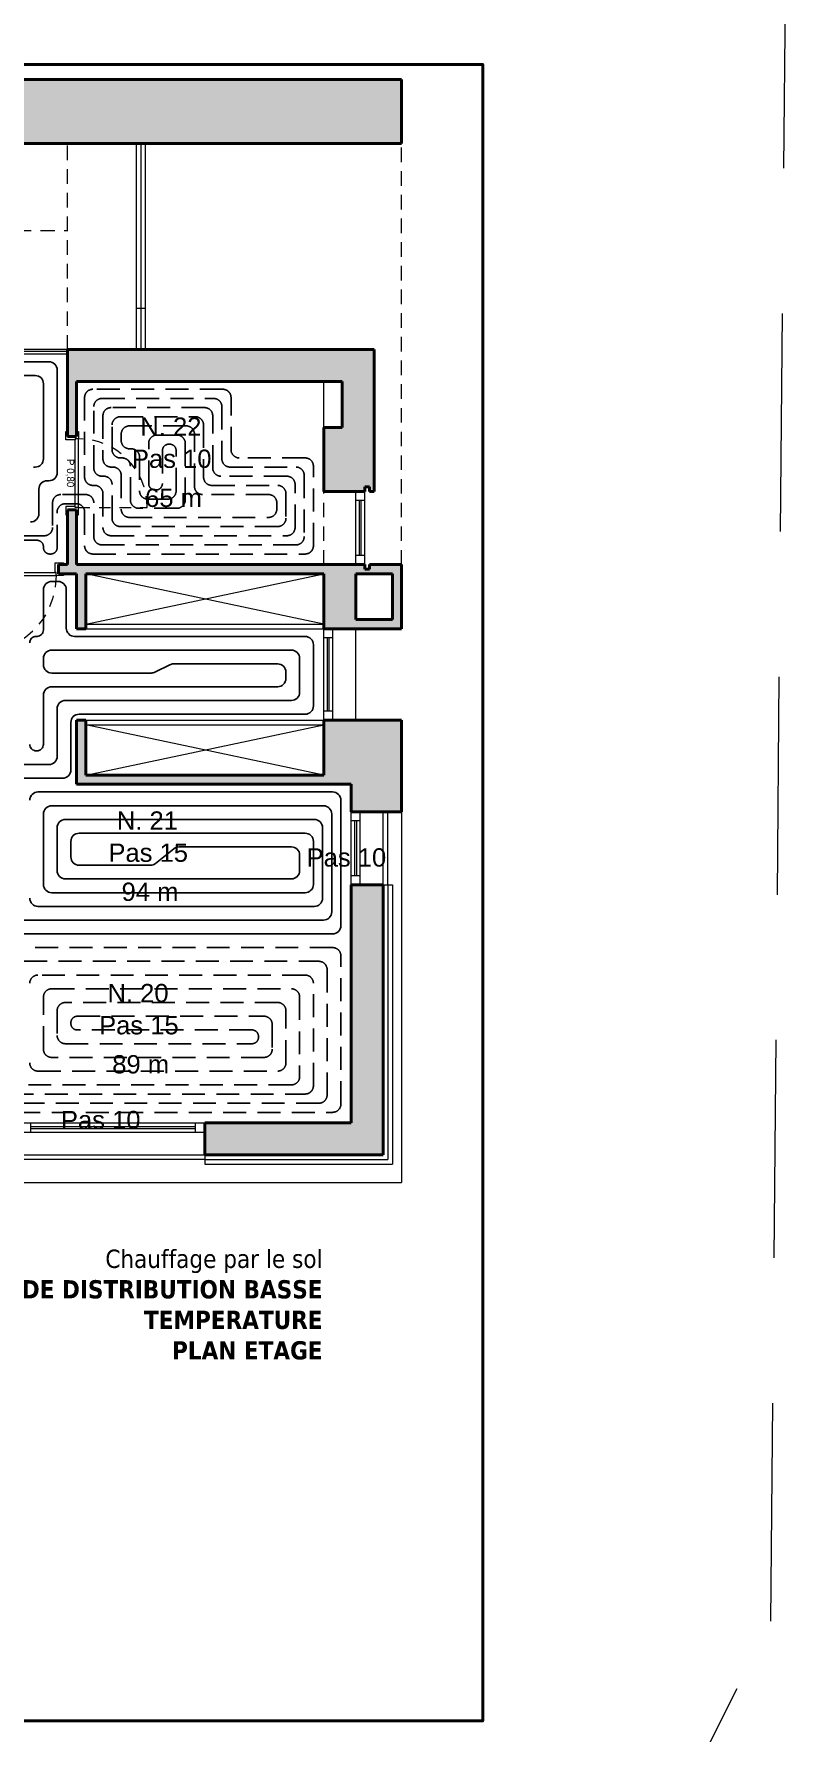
# Model space of a CAD drawing. Header units: millimetres. Extents: x 898 to 1196, y 229 to 443.
# Drawn here: x 1169.25 to 1177.49, y 336.93 to 355.48 of the extents above; entities that cross this region are included whole.
import ezdxf

# ---------------------------------------------------------------- set-up
doc = ezdxf.new("R2010")
doc.units = ezdxf.units.MM
for name, pattern in [('DASHED2', [0.375, 0.25, -0.125]), ('HIDDEN', [0.375, 0.25, -0.125]), ('HIDDEN2', [4.7625, 3.175, -1.5875]), ('Projeté', [3.96875, 2.38125, -1.5875]), ('TRATTEGGIATA', [0.75, 0.5, -0.25])]:
    doc.linetypes.add(name, pattern=pattern)
doc.layers.get('0').update_dxf_attribs({"color": 41})
doc.layers.get('DEFPOINTS').update_dxf_attribs({"color": 53})
for name, color, linetype in [('02-mandata', 1, 'Continuous'), ('Texte', 2, 'Continuous'), ('TEXTE CH SOL', 7, 'Continuous')]:
    doc.layers.add(name, color=color, linetype=linetype)
for name, color, linetype, lineweight in [('03-ritorno', 5, 'TRATTEGGIATA', 25), ('A-FLOR-OVHD', 1, 'Projeté', 18), ('AN-Textes', 5, 'Continuous', 13), ('p allége', 1, 'Continuous', 20), ('p caché', 3, 'HIDDEN2', 20), ('p hachure', 253, 'Continuous', 15), ('p menuiserie', 5, 'Continuous', 20), ('p mur', 7, 'Continuous', 40), ('p symbole', 6, 'Continuous', 20)]:
    doc.layers.add(name, color=color, linetype=linetype, lineweight=lineweight)
doc.styles.add('sansserif', font='SANSS___.TTF', dxfattribs={"width": 0.7})
doc.dimstyles.new('ISO-25', dxfattribs={"dimtxt": 2.5, "dimasz": 2.5, "dimexe": 1.25, "dimexo": 0.625, "dimtad": 1, "dimtxsty": 'Standard', "dimcen": 2.5, "dimadec": 0, "dimazin": 0, "dimtfac": 1, "dimtmove": 0, "dimatfit": 3, "dimfxl": 1, "dimarcsym": 0})

# ---------------------------------------------------------------- blocks, each defined once
blk = doc.blocks.new('*U29')
at = {"layer": 'p menuiserie'}
for p, q in [((2, 0), (0, 0)), ((2, -0.1), (0, -0.1)), ((0.1, 0), (0.1, -0.1)), ((1.9, -0.04), (0.1, -0.04)), ((1.9, -0.06), (0.1, -0.06)), ((1.9, 0), (1.9, -0.1))]:
    blk.add_line(p, q, dxfattribs=at)
blk = doc.blocks.new('*U30')
at = {"layer": 'p menuiserie'}
for p, q in [((0.8, 0), (0, 0)), ((0.8, -0.1), (0, -0.1)), ((0.1, 0), (0.1, -0.1)), ((0.7, -0.04), (0.1, -0.04)), ((0.7, -0.06), (0.1, -0.06)), ((0.7, 0), (0.7, -0.1))]:
    blk.add_line(p, q, dxfattribs=at)
blk = doc.blocks.new('*U31')
at = {"layer": 'p menuiserie'}
for p, q in [((1, 0), (0, 0)), ((1, -0.1), (0, -0.1)), ((0.1, 0), (0.1, -0.1)), ((0.9, -0.04), (0.1, -0.04)), ((0.9, -0.06), (0.1, -0.06)), ((0.9, 0), (0.9, -0.1))]:
    blk.add_line(p, q, dxfattribs=at)
blk = doc.blocks.new('*U32')
at = {"layer": 'p menuiserie'}
for p, q in [((0.8, 0), (0, 0)), ((0.8, -0.1), (0, -0.1)), ((0.1, 0), (0.1, -0.1)), ((0.7, -0.04), (0.1, -0.04)), ((0.7, -0.06), (0.1, -0.06)), ((0.7, 0), (0.7, -0.1))]:
    blk.add_line(p, q, dxfattribs=at)
blk = doc.blocks.new('*D83')
at = {"layer": 'DEFPOINTS', "color": 0, "transparency": 16777216}
for p in [(-0.475, 0.002), (-0.475, -0.04), (0.425, -0.04)]:
    blk.add_point(p, dxfattribs=at)
at = {"layer": 'AN-Textes', "color": 0, "transparency": 16777216, "insert": (-0.025, 0.059), "char_height": 0.08, "attachment_point": 5}
blk.add_mtext('P 0,90', dxfattribs=at)
blk = doc.blocks.new('_None')
blk = doc.blocks.new('*D93')
at = {"layer": 'DEFPOINTS', "color": 0, "transparency": 16777216}
for p in [(-0.375, 0.04), (0.425, 0.04), (-0.375, -0.002)]:
    blk.add_point(p, dxfattribs=at)
at = {"layer": 'AN-Textes', "color": 0, "transparency": 16777216, "insert": (0.025, -0.059), "char_height": 0.08, "attachment_point": 5}
blk.add_mtext('P 0,80', dxfattribs=at)
blk = doc.blocks.new('*U82')
for p, q in [((-0.53, 0.085), (-0.475, 0.085)), ((-0.475, 0.085), (-0.475, -0.015)), ((0.4, 0), (-0.45, 0)), ((0.425, 0.085), (0.425, -0.015)), ((0.48, 0.085), (0.425, 0.085)), ((-0.53, -0.015), (-0.475, -0.015)), ((0.4, -0.035), (-0.45, -0.035)), ((0.48, -0.015), (0.425, -0.015))]:
    blk.add_line(p, q)
at = {"linetype": 'HIDDEN', "ltscale": 0.5}
blk.add_line((0.4, -0.035), (0.4, -0.885), dxfattribs=at)
for points in [[(-0.53, -0.015), (-0.53, -0.035), (-0.46, -0.035), (-0.46, -0.035), (-0.45, -0.035), (-0.45, 0), (-0.44, 0), (-0.44, 0.05), (-0.44, 0.05), (-0.44, 0.085), (-0.44, 0.085), (-0.44, 0.105), (-0.53, 0.105), (-0.53, 0.085)], [(0.48, -0.015), (0.48, -0.035), (0.41, -0.035), (0.41, -0.035), (0.4, -0.035), (0.4, 0), (0.39, 0), (0.39, 0.05), (0.39, 0.05), (0.39, 0.085), (0.39, 0.085), (0.39, 0.105), (0.48, 0.105), (0.48, 0.085)]]:
    blk.add_lwpolyline(points)
blk.add_arc((0.4, -0.035), 0.85, 180, 270, dxfattribs=at)
at = {"layer": 'AN-Textes'}
dim = blk.add_linear_dim(base=(-0.475, 0.002), p1=(0.425, -0.04), p2=(-0.475, -0.04), angle=180, text='P <>', dimstyle='ISO-25', override={"dimtxt": 0.08, "dimasz": 0.02, "dimexe": 0.6, "dimexo": 0, "dimgap": 0.01, "dimtad": 2, "dimjust": 0, "dimzin": 0, "dimblk1": 'None', "dimblk2": 'None', "dimsah": 1, "dimse1": 1, "dimse2": 1, "dimsd1": 1, "dimsd2": 1, "dimtix": 1, "dimtmove": 2}, dxfattribs=at)
dim.commit()
dim.dimension.update_dxf_attribs({"geometry": '*D83', "text_midpoint": (-0.025, 0.059)})
blk = doc.blocks.new('*U92')
at = {"linetype": 'HIDDEN', "ltscale": 0.5}
blk.add_line((0.4, 0.035), (0.4, 0.785), dxfattribs=at)
for p, q in [((-0.43, 0.015), (-0.375, 0.015)), ((-0.375, -0.085), (-0.375, 0.015)), ((0.4, 0.035), (-0.35, 0.035)), ((0.4, 0), (-0.35, 0)), ((0.425, -0.085), (0.425, 0.015)), ((0.48, 0.015), (0.425, 0.015)), ((-0.43, -0.085), (-0.375, -0.085)), ((0.48, -0.085), (0.425, -0.085))]:
    blk.add_line(p, q)
for points in [[(-0.43, 0.015), (-0.43, 0.035), (-0.36, 0.035), (-0.36, 0.035), (-0.35, 0.035), (-0.35, 0), (-0.34, 0), (-0.34, -0.05), (-0.34, -0.05), (-0.34, -0.085), (-0.34, -0.085), (-0.34, -0.105), (-0.43, -0.105), (-0.43, -0.085)], [(0.48, 0.015), (0.48, 0.035), (0.41, 0.035), (0.41, 0.035), (0.4, 0.035), (0.4, 0), (0.39, 0), (0.39, -0.05), (0.39, -0.05), (0.39, -0.085), (0.39, -0.085), (0.39, -0.105), (0.48, -0.105), (0.48, -0.085)]]:
    blk.add_lwpolyline(points)
blk.add_arc((0.4, 0.035), 0.75, 90, 180, dxfattribs=at)
at = {"layer": 'AN-Textes'}
dim = blk.add_linear_dim(base=(-0.375, -0.002), p1=(0.425, 0.04), p2=(-0.375, 0.04), angle=180, text='P <>', dimstyle='ISO-25', override={"dimtxt": 0.08, "dimasz": 0.02, "dimexe": 0.6, "dimexo": 0, "dimgap": 0.01, "dimtad": 2, "dimjust": 0, "dimzin": 0, "dimblk1": 'None', "dimblk2": 'None', "dimsah": 1, "dimse1": 1, "dimse2": 1, "dimsd1": 1, "dimsd2": 1, "dimtix": 1, "dimtmove": 2}, dxfattribs=at)
dim.commit()
dim.dimension.update_dxf_attribs({"geometry": '*D93', "text_midpoint": (0.025, -0.059)})

msp = doc.modelspace()

# ---------------------------------------------------------------- hatches: boundary and pattern name
at = {"layer": 'p hachure', "transparency": 33554559}
h = msp.add_hatch(color=256, dxfattribs=at)
h.dxf.hatch_style = 1
h.paths.add_polyline_path([(1168.063, 354.634), (1168.013, 354.634), (1168.013, 354.284), (1173.263, 354.284), (1173.263, 354.984), (1168.013, 354.984), (1168.013, 354.684), (1168.063, 354.684)])
h = msp.add_hatch(color=256, dxfattribs=at)
h.dxf.hatch_style = 1
h.paths.add_polyline_path([(1172.913, 350.534), (1172.913, 350.484), (1172.963, 350.484), (1172.963, 352.034), (1169.613, 352.034), (1169.613, 351.084), (1169.713, 351.084), (1169.713, 351.684), (1172.613, 351.684), (1172.613, 351.184), (1172.413, 351.184), (1172.413, 350.484), (1172.863, 350.484), (1172.863, 350.534)])
h = msp.add_hatch(color=256, dxfattribs=at)
h.dxf.hatch_style = 1
h.paths.add_polyline_path([(1172.913, 349.634), (1172.913, 349.684), (1173.263, 349.684), (1173.263, 348.984), (1172.413, 348.984), (1172.413, 349.584), (1169.813, 349.584), (1169.813, 348.984), (1169.713, 348.984), (1169.713, 349.584), (1169.513, 349.584), (1169.513, 349.684), (1169.613, 349.684), (1169.613, 350.284), (1169.713, 350.284), (1169.713, 349.684), (1172.863, 349.684), (1172.863, 349.634)])
h.paths.add_polyline_path([(1172.763, 349.084), (1172.763, 349.584), (1173.163, 349.584), (1173.163, 349.084)], flags=16)
h = msp.add_hatch(color=256, dxfattribs=at)
h.dxf.hatch_style = 1
h.paths.add_polyline_path([(1169.713, 347.984), (1169.713, 347.284), (1172.713, 347.284), (1172.713, 346.984), (1173.263, 346.984), (1173.263, 347.984), (1172.413, 347.984), (1172.413, 347.384), (1169.813, 347.384), (1169.813, 347.984)])
h = msp.add_hatch(color=256, dxfattribs=at)
h.dxf.hatch_style = 1
h.paths.add_polyline_path([(1171.113, 343.234), (1173.063, 343.234), (1173.063, 346.184), (1172.713, 346.184), (1172.713, 343.584), (1171.113, 343.584)])

# ---------------------------------------------------------------- linework, layer by layer
at = {"layer": '02-mandata'}
for points in [[(1169.21, 350.15, 0.414214), (1169.3, 350.24), (1169.3, 350.51, -0.414214), (1169.39, 350.6), (1169.41, 350.6, 0.414214), (1169.5, 350.69), (1169.5, 351.81, 0.414214), (1169.41, 351.9), (1161.69, 351.9, 0.414214)], [(1162.19, 351.75), (1169.26, 351.75, -0.414214), (1169.35, 351.66), (1169.35, 350.84, -0.414214), (1169.26, 350.75), (1169.24, 350.75, 0.414214)], [(1169.14, 347.35), (1169.56, 347.35, 0.414214), (1169.65, 347.44), (1169.65, 347.96, -0.414214), (1169.74, 348.05), (1172.21, 348.05, 0.414214), (1172.3, 348.14), (1172.3, 348.81, 0.414214), (1172.21, 348.9), (1169.69, 348.9, -0.414214), (1169.6, 348.99), (1169.6, 349.41, 0.414214), (1169.51, 349.5), (1169.44, 349.5, 0.414214), (1169.35, 349.41), (1169.35, 349.2), (1169.35, 348.97, -0.414214), (1169.28, 348.9), (1169.27, 348.9, 0.414214), (1169.2, 348.83)], [(1169.2, 347.72, 0.414214), (1169.27, 347.65), (1169.28, 347.65, 0.414214), (1169.35, 347.72), (1169.35, 348.26, -0.414214), (1169.44, 348.35), (1171.91, 348.35, 0.414214), (1172, 348.44), (1172, 348.51, 0.414214), (1171.91, 348.6), (1170.771, 348.6, 0.116434), (1170.731, 348.59), (1170.569, 348.51, -0.116434), (1170.529, 348.5), (1169.44, 348.5, -0.414214), (1169.35, 348.59), (1169.35, 348.66, -0.414214), (1169.44, 348.75), (1172.06, 348.75, -0.414214), (1172.15, 348.66), (1172.15, 348.29, -0.414214), (1172.06, 348.2), (1169.59, 348.2, 0.414214), (1169.5, 348.11), (1169.5, 347.59, -0.414214), (1169.41, 347.5), (1169.14, 347.5, -0.414214)], [(1168.99, 345.65), (1172.51, 345.65, 0.414214), (1172.6, 345.74), (1172.6, 347.11, 0.414214), (1172.51, 347.2), (1169.29, 347.2, 0.414214), (1169.2, 347.11)], [(1169.2, 346.04, 0.414214), (1169.29, 345.95), (1172.31, 345.95, 0.414214), (1172.4, 346.04), (1172.4, 346.81, 0.414214), (1172.31, 346.9), (1169.59, 346.9, 0.414214), (1169.5, 346.81), (1169.5, 346.34, 0.414214), (1169.59, 346.25), (1172.06, 346.25, 0.414214), (1172.15, 346.34), (1172.15, 346.51, 0.414214), (1172.06, 346.6), (1170.832, 346.6, 0.170304), (1170.775, 346.58), (1170.575, 346.42, -0.170304), (1170.518, 346.4), (1169.74, 346.4, -0.414214), (1169.65, 346.49), (1169.65, 346.66, -0.414214), (1169.74, 346.75), (1172.21, 346.75, -0.414214), (1172.3, 346.66), (1172.3, 346.19, -0.414214), (1172.21, 346.1), (1169.44, 346.1, -0.414214), (1169.35, 346.19), (1169.35, 346.96, -0.414214), (1169.44, 347.05), (1172.41, 347.05, -0.414214), (1172.5, 346.96), (1172.5, 345.89, -0.414214), (1172.41, 345.8), (1169.14, 345.8, -0.414214)]]:
    msp.add_lwpolyline(points, format="xyb", dxfattribs=at)
at = {"layer": '03-ritorno', "color": 5, "linetype": 'DASHED2'}
for points in [[(1168.29, 349.95), (1169.28, 349.95, -0.414214), (1169.35, 349.88), (1169.35, 349.87, 0.414214), (1169.42, 349.8), (1169.43, 349.8, 0.414214), (1169.5, 349.87), (1169.5, 350.26, -0.414214), (1169.59, 350.35), (1169.71, 350.35, -0.414214), (1169.8, 350.26), (1169.8, 349.89, 0.414214), (1169.89, 349.8), (1172.21, 349.8, 0.414214), (1172.3, 349.89), (1172.3, 350.76, 0.414214), (1172.21, 350.85), (1171.49, 350.85, -0.414214), (1171.4, 350.94), (1171.4, 351.51, 0.414214), (1171.31, 351.6), (1169.89, 351.6, 0.414214), (1169.8, 351.51), (1169.8, 350.64, 0.414214), (1169.89, 350.55), (1169.91, 350.55, -0.414214), (1170, 350.46), (1170, 350.09, 0.414214), (1170.09, 350), (1172.01, 350, 0.414214), (1172.1, 350.09), (1172.1, 350.56, 0.414214), (1172.01, 350.65), (1171.29, 350.65, -0.414214), (1171.2, 350.74), (1171.2, 351.31, 0.414214), (1171.11, 351.4), (1170.09, 351.4, 0.414214), (1170, 351.31), (1170, 350.84, 0.414214), (1170.09, 350.75), (1170.11, 350.75, -0.414214), (1170.2, 350.66), (1170.2, 350.29, 0.414214), (1170.29, 350.2), (1171.81, 350.2, 0.414214), (1171.9, 350.29), (1171.9, 350.36, 0.414214), (1171.81, 350.45), (1171.09, 350.45, -0.414214), (1171, 350.54), (1171, 351.11, 0.414214), (1170.91, 351.2), (1170.29, 351.2, 0.414214), (1170.2, 351.11), (1170.2, 351.04, 0.414214), (1170.29, 350.95), (1170.31, 350.95, -0.414214), (1170.4, 350.86), (1170.4, 350.49, 0.414214), (1170.49, 350.4), (1170.71, 350.4, 0.414214), (1170.8, 350.49), (1170.8, 350.93, 0.414214), (1170.73, 351), (1170.72, 351, 0.414214), (1170.65, 350.93), (1170.65, 350.57, -0.414214), (1170.58, 350.5), (1170.57, 350.5, -0.414214), (1170.5, 350.57), (1170.5, 351.01, -0.414214), (1170.59, 351.1), (1170.81, 351.1, -0.414214), (1170.9, 351.01), (1170.9, 350.39, -0.414214), (1170.81, 350.3), (1170.39, 350.3, -0.414214), (1170.3, 350.39), (1170.3, 350.76, 0.414214), (1170.21, 350.85), (1170.19, 350.85, -0.414214), (1170.1, 350.94), (1170.1, 351.21, -0.414214), (1170.19, 351.3), (1171.01, 351.3, -0.414214), (1171.1, 351.21), (1171.1, 350.64, 0.414214), (1171.19, 350.55), (1171.91, 350.55, -0.414214), (1172, 350.46), (1172, 350.19, -0.414214), (1171.91, 350.1), (1170.19, 350.1, -0.414214), (1170.1, 350.19), (1170.1, 350.56, 0.414214), (1170.01, 350.65), (1169.99, 350.65, -0.414214), (1169.9, 350.74), (1169.9, 351.41, -0.414214), (1169.99, 351.5), (1171.21, 351.5, -0.414214), (1171.3, 351.41), (1171.3, 350.84, 0.414214), (1171.39, 350.75), (1172.11, 350.75, -0.414214), (1172.2, 350.66), (1172.2, 349.99, -0.414214), (1172.11, 349.9), (1169.99, 349.9, -0.414214), (1169.9, 349.99), (1169.9, 350.36, 0.414214), (1169.81, 350.45), (1169.54, 350.45, 0.414214), (1169.45, 350.36), (1169.45, 350.09, -0.414214), (1169.36, 350), (1168.34, 350, -0.414214)], [(1168.69, 343.7), (1172.51, 343.7, 0.414214), (1172.6, 343.79), (1172.6, 345.41, 0.414214), (1172.51, 345.5), (1168.99, 345.5, 0.414214)], [(1169.14, 345.35), (1172.36, 345.35, -0.414214), (1172.45, 345.26), (1172.45, 343.89, -0.414214), (1172.36, 343.8), (1168.84, 343.8, -0.414214)], [(1168.99, 343.9), (1172.21, 343.9, 0.414214), (1172.3, 343.99), (1172.3, 345.11, 0.414214), (1172.21, 345.2), (1169.29, 345.2, 0.414214), (1169.2, 345.11)], [(1169.2, 344.24, 0.414214), (1169.29, 344.15), (1171.91, 344.15, 0.414214), (1172, 344.24), (1172, 344.81, 0.414214), (1171.91, 344.9), (1169.59, 344.9, 0.414214), (1169.5, 344.81), (1169.5, 344.54, 0.414214), (1169.59, 344.45), (1171.63, 344.45, 0.414214), (1171.7, 344.52), (1171.7, 344.53, 0.414214), (1171.63, 344.6), (1169.72, 344.6, -0.414214), (1169.65, 344.67), (1169.65, 344.68, -0.414214), (1169.72, 344.75), (1171.76, 344.75, -0.414214), (1171.85, 344.66), (1171.85, 344.39, -0.414214), (1171.76, 344.3), (1169.44, 344.3, -0.414214), (1169.35, 344.39), (1169.35, 344.96, -0.414214), (1169.44, 345.05), (1172.06, 345.05, -0.414214), (1172.15, 344.96), (1172.15, 344.09, -0.414214), (1172.06, 344), (1169.14, 344, -0.414214)]]:
    msp.add_lwpolyline(points, format="xyb", dxfattribs=at)
at = {"layer": 'A-FLOR-OVHD'}
for p, q in [((1177.3, 338.141), (1177.487, 359.151)), ((1175.862, 335.275), (1177.3, 338.141))]:
    msp.add_line(p, q, dxfattribs=at)
at = {"layer": 'p allége'}
for p, q in [((1169.613, 351.984), (1162.913, 351.984)), ((1169.613, 352.014), (1162.943, 352.014)), ((1169.613, 352.034), (1162.963, 352.034)), ((1172.413, 351.184), (1172.413, 351.684)), ((1172.763, 347.984), (1172.763, 348.984)), ((1173.063, 346.184), (1173.063, 346.984)), ((1173.113, 346.184), (1173.113, 346.984)), ((1173.263, 346.984), (1173.263, 342.934)), ((1169.113, 343.234), (1171.113, 343.234)), ((1171.113, 343.184), (1169.113, 343.184)), ((1166.463, 342.934), (1173.263, 342.934))]:
    msp.add_line(p, q, dxfattribs=at)
at = {"layer": 'p caché', "ltscale": 0.05}
for p, q in [((1169.613, 352.034), (1169.613, 354.284)), ((1173.263, 349.684), (1173.263, 354.284)), ((1161.813, 353.334), (1169.613, 353.334)), ((1172.413, 349.684), (1172.413, 350.484))]:
    msp.add_line(p, q, dxfattribs=at)
at = {"layer": 'p menuiserie'}
for p, q in [((1170.363, 354.284), (1170.363, 352.034)), ((1170.463, 354.284), (1170.363, 354.284)), ((1170.413, 354.284), (1170.413, 352.034)), ((1170.463, 354.284), (1170.463, 352.034)), ((1170.463, 352.484), (1170.363, 352.484)), ((1169.813, 349.034), (1172.413, 349.034)), ((1169.813, 348.984), (1172.413, 348.984)), ((1169.813, 347.984), (1172.413, 347.984)), ((1169.813, 347.934), (1172.413, 347.934)), ((1173.063, 346.184), (1173.163, 346.184)), ((1173.113, 346.184), (1173.113, 343.184)), ((1173.163, 346.184), (1173.163, 343.134)), ((1171.113, 343.234), (1171.113, 343.134)), ((1171.113, 343.184), (1173.113, 343.184)), ((1171.113, 343.134), (1173.163, 343.134))]:
    msp.add_line(p, q, dxfattribs=at)
at = {"layer": 'p mur'}
for p, q in [((1168.013, 354.984), (1173.263, 354.984)), ((1173.263, 354.284), (1173.263, 354.984)), ((1168.013, 354.284), (1173.263, 354.284)), ((1169.613, 352.034), (1169.613, 351.084)), ((1169.613, 352.034), (1172.963, 352.034)), ((1172.963, 350.484), (1172.963, 352.034)), ((1169.713, 351.684), (1169.713, 351.084)), ((1169.713, 351.684), (1172.613, 351.684)), ((1172.613, 351.184), (1172.613, 351.684)), ((1169.613, 351.084), (1169.713, 351.084)), ((1172.413, 350.484), (1172.413, 351.184)), ((1172.413, 351.184), (1172.613, 351.184)), ((1172.413, 350.484), (1172.863, 350.484)), ((1172.863, 350.484), (1172.863, 350.534)), ((1172.863, 350.534), (1172.913, 350.534)), ((1172.913, 350.534), (1172.913, 350.484)), ((1172.913, 350.484), (1172.963, 350.484)), ((1169.613, 350.284), (1169.613, 349.684)), ((1169.613, 350.284), (1169.713, 350.284)), ((1169.713, 350.284), (1169.713, 349.684)), ((1169.513, 349.684), (1169.513, 349.584)), ((1169.613, 349.684), (1169.513, 349.684)), ((1169.713, 349.584), (1169.513, 349.584)), ((1169.713, 349.684), (1172.863, 349.684)), ((1169.713, 348.984), (1169.713, 349.584)), ((1169.813, 348.984), (1169.813, 349.584)), ((1169.813, 349.584), (1172.413, 349.584)), ((1172.413, 348.984), (1172.413, 349.584)), ((1172.763, 349.584), (1173.163, 349.584)), ((1172.763, 349.084), (1172.763, 349.584)), ((1172.863, 349.684), (1172.863, 349.634)), ((1172.863, 349.634), (1172.913, 349.634)), ((1172.913, 349.684), (1173.263, 349.684)), ((1172.913, 349.634), (1172.913, 349.684)), ((1173.163, 349.084), (1173.163, 349.584)), ((1173.263, 348.984), (1173.263, 349.684)), ((1169.713, 348.984), (1169.813, 348.984)), ((1172.413, 348.984), (1173.263, 348.984)), ((1172.763, 349.084), (1173.163, 349.084)), ((1169.713, 347.984), (1169.813, 347.984)), ((1169.713, 347.984), (1169.713, 347.284)), ((1169.813, 347.984), (1169.813, 347.384)), ((1172.413, 347.384), (1172.413, 347.984)), ((1172.413, 347.984), (1173.263, 347.984)), ((1173.263, 347.984), (1173.263, 346.984)), ((1169.813, 347.384), (1172.413, 347.384)), ((1169.713, 347.284), (1172.713, 347.284)), ((1172.713, 347.284), (1172.713, 346.984)), ((1172.713, 346.984), (1173.263, 346.984)), ((1172.713, 346.184), (1173.063, 346.184)), ((1172.713, 346.184), (1172.713, 343.584)), ((1173.063, 346.184), (1173.063, 343.234)), ((1171.113, 343.234), (1171.113, 343.584)), ((1171.113, 343.584), (1172.713, 343.584)), ((1171.113, 343.234), (1173.063, 343.234))]:
    msp.add_line(p, q, dxfattribs=at)
msp.add_lwpolyline([(1156.7, 355.15), (1174.15, 355.15), (1174.15, 337.05), (1156.7, 337.05)], close=True, dxfattribs=at)
at = {"layer": 'p symbole'}
for p, q in [((1169.813, 349.034), (1172.413, 349.584)), ((1172.413, 349.034), (1169.813, 349.584)), ((1169.813, 347.384), (1172.413, 347.934)), ((1172.413, 347.384), (1169.813, 347.934))]:
    msp.add_line(p, q, dxfattribs=at)

# ---------------------------------------------------------------- block references
at = {"layer": 'p menuiserie'}
for name, p, rotation in [('*U92', (1169.698, 350.709), 269.9999999979156), ('*U32', (1172.863, 350.484), 269.9999999999999), ('*U31', (1172.513, 348.984), 269.9999999999999), ('*U30', (1172.813, 346.984), 269.9999999999999), ('*U29', (1171.113, 343.484), 179.9999999999999)]:
    msp.add_blockref(name, p, dxfattribs=dict(at, rotation=rotation))
at = {"layer": 'p menuiserie', "xscale": -1}
msp.add_blockref('*U82', (1169.038, 349.599), dxfattribs=at)

# ---------------------------------------------------------------- texts
at = {"layer": 'Texte', "color": 0, "insert": (1172.4, 342.2), "char_height": 0.2, "width": 5.60202, "attachment_point": 3}
msp.add_mtext('{\\fTahoma|b0|i0|c0|p34;Chauffage par le sol\\P\\fTahoma|b1|i0|c0|p34;PLAN DE DISTRIBUTION BASSE TEMPERATURE\\PPLAN ETAGE}', dxfattribs=at)
at = {"layer": 'TEXTE CH SOL', "color": 7, "lineweight": 25, "style": 'sansserif', "oblique": 360, "width": 1}
for s, p in [('N. 22', (1170.409, 351.092)), ('65 m', (1170.461, 350.314)), ('N. 21', (1170.152, 346.788)), ('94 m', (1170.204, 346.01)), ('N. 20', (1170.05, 344.903)), ('89 m', (1170.102, 344.125))]:
    msp.add_text(s, height=0.2, dxfattribs=at).set_placement(p)
at = {"layer": 'TEXTE CH SOL', "color": 7, "lineweight": 25, "style": 'sansserif', "oblique": 0, "width": 1}
for s, p in [('Pas 10', (1170.317, 350.741)), ('Pas 15', (1170.06, 346.437)), ('Pas 10', (1172.226, 346.385)), ('Pas 15', (1169.958, 344.552)), ('Pas 10', (1169.541, 343.516))]:
    msp.add_text(s, height=0.2, rotation=0, dxfattribs=at).set_placement(p)

doc.saveas('drawing.dxf')
